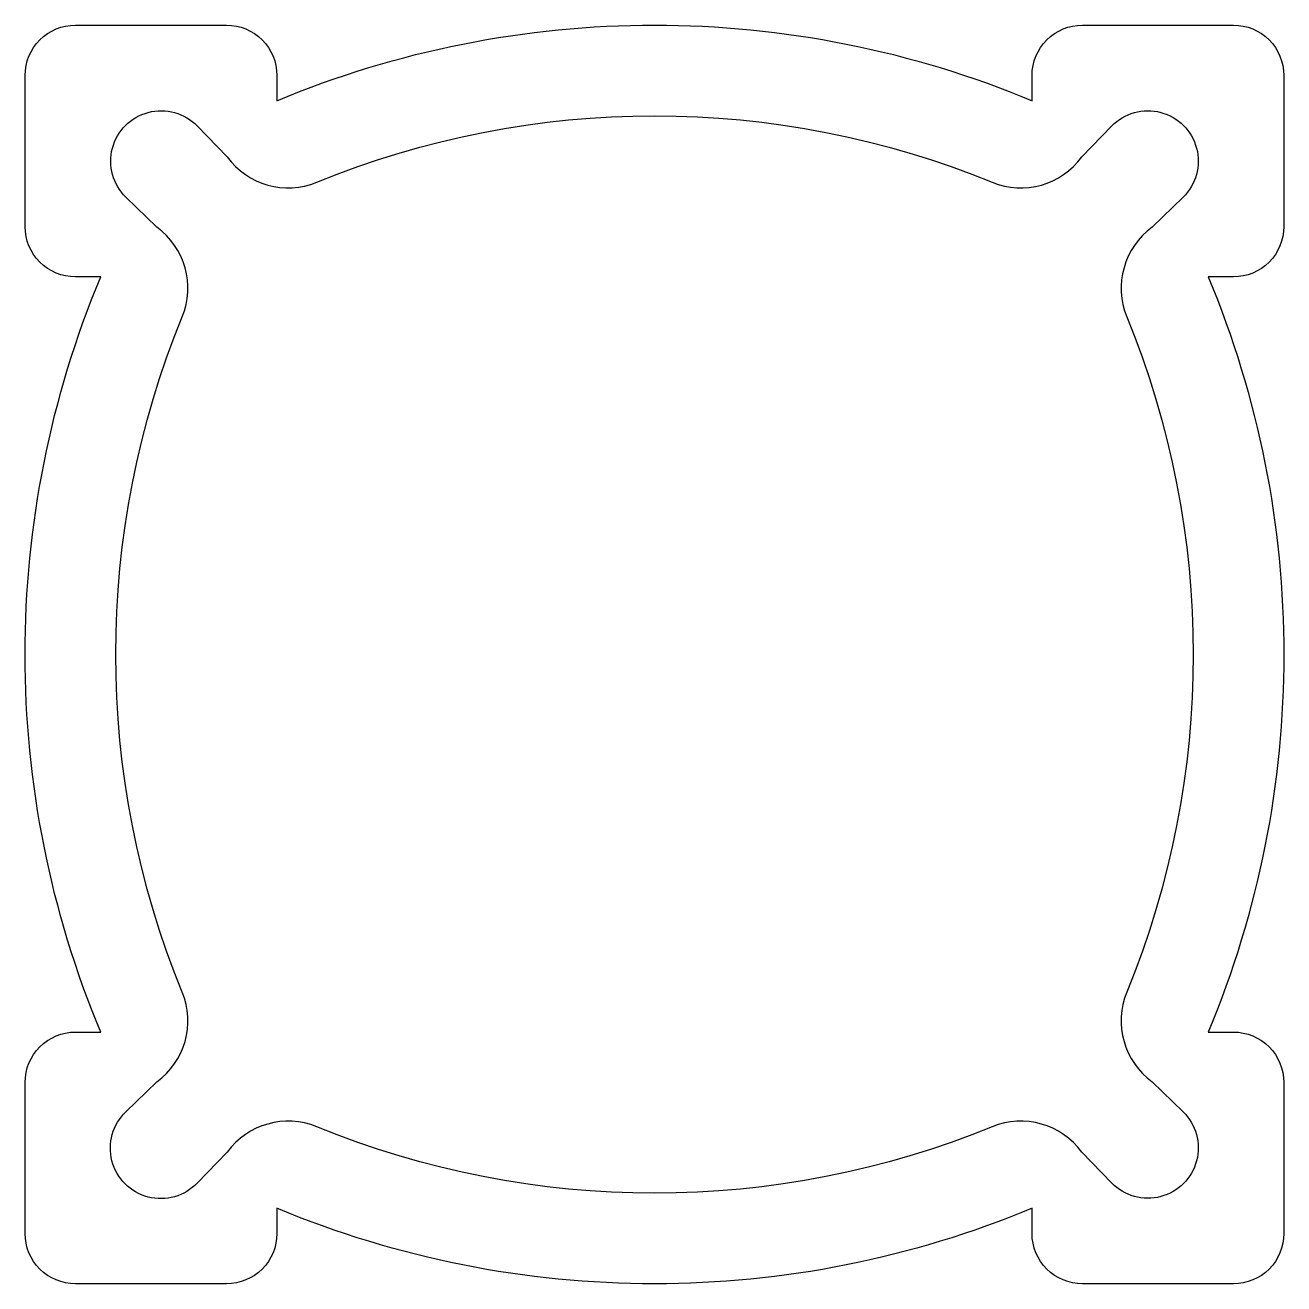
# Model space of a CAD drawing. Extents: x 979.9 to 1004.9, y 54.8 to 79.8.
import ezdxf

# ---------------------------------------------------------------- set-up
doc = ezdxf.new("R2010")
doc.units = 0
doc.header["$LTSCALE"] = 15
doc.layers.add('TARAM', color=5, linetype='CONTINUOUS')

msp = doc.modelspace()

# ---------------------------------------------------------------- linework, layer by layer
at = {"layer": 'TARAM', "ltscale": 0.05}
for points in [[(1000.879, 79.839), (1003.879, 79.839, -0.414214), (1004.879, 78.839), (1004.879, 75.839, -0.414214), (1003.879, 74.839), (1003.379, 74.839, -0.2), (1003.379, 59.839), (1003.879, 59.839, -0.414214), (1004.879, 58.839), (1004.879, 55.839, -0.414214), (1003.879, 54.839), (1000.879, 54.839, -0.414214), (999.879, 55.839), (999.879, 56.339, -0.2), (984.879, 56.339), (984.879, 55.839, -0.414214), (983.879, 54.839), (980.879, 54.839, -0.414214), (979.879, 55.839), (979.879, 58.839, -0.414214), (980.879, 59.839), (981.379, 59.839, -0.2), (981.379, 74.839), (980.879, 74.839, -0.414214), (979.879, 75.839), (979.879, 78.839, -0.414214), (980.879, 79.839), (983.879, 79.839, -0.414214), (984.879, 78.839), (984.879, 78.339, -0.2), (999.879, 78.339), (999.879, 78.839, -0.414214), (1000.879, 79.839, -1.513161)], [(1001.76, 74.045, -0.196794), (1001.76, 60.632, 0.345037), (1002.264, 58.852), (1002.877, 58.255, -1.013995), (1001.463, 56.841), (1000.866, 57.454, 0.345037), (999.086, 57.958, -0.196794), (985.673, 57.958, 0.345037), (983.893, 57.454), (983.296, 56.841, -1.0248), (981.882, 58.255), (982.495, 58.852, 0.345037), (982.999, 60.632, -0.196794), (982.999, 74.045, 0.345037), (982.495, 75.825), (981.882, 76.422, -1.013995), (983.296, 77.836), (983.893, 77.223, 0.345037), (985.673, 76.719, -0.196794), (999.086, 76.719, 0.345037), (1000.866, 77.223), (1001.463, 77.836, -1.013995), (1002.877, 76.422), (1002.264, 75.825, 0.345037), (1001.76, 74.045, 4.051015)]]:
    msp.add_lwpolyline(points, format="xyb", dxfattribs=at)

doc.saveas('drawing.dxf')
